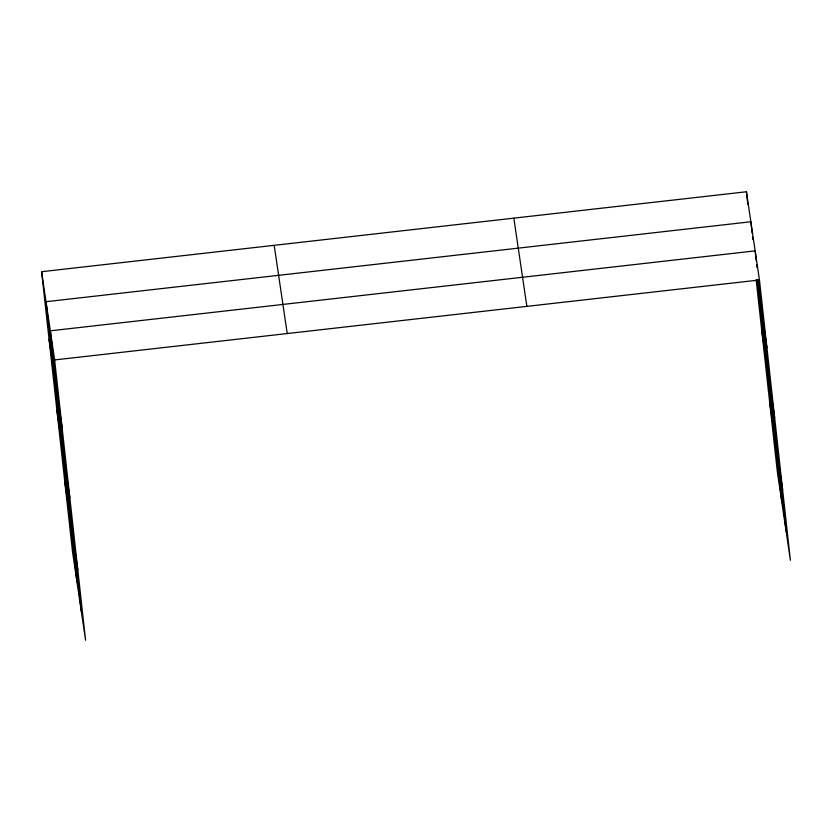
<?xml version="1.0" encoding="UTF-8"?>
<svg xmlns="http://www.w3.org/2000/svg" width="832" height="832" viewBox="0 0 832 832"><rect width="100%" height="100%" fill="white"/><g stroke="black" fill="none" stroke-linecap="round" stroke-linejoin="round"><path stroke-width="1.25" d="M41.6 271.71L54.631 359.934L85.571 640.234L72.55 552.011L41.6 271.71L746.429 191.766L759.45 279.989L790.4 560.29L777.369 472.066L756.153 279.833M54.631 359.934L759.45 279.989M756.85 279.417L766.927 347.641M761.644 329.586L774.675 417.82M769.621 401.887L782.652 490.121M513.833 218.14L526.864 306.374M274.196 245.326L287.217 333.549M49.067 339.362L62.098 427.596M56.815 409.542L69.846 497.765M64.802 481.842L77.823 570.066M756.278 261.082L755.154 250.869L50.326 330.824L81.276 611.125M756.704 264.919L756.985 267.467M758.399 280.228L786.105 531.18M752.128 233.251L750.859 221.759L46.03 301.704L76.97 582.005M752.544 237.078L752.825 239.626M757.338 280.478L781.799 502.06M746.429 191.766L747.833 204.526"/></g></svg>
